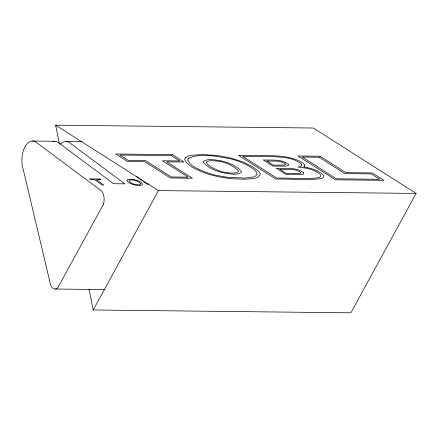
<?xml version="1.0" encoding="UTF-8"?>
<svg xmlns="http://www.w3.org/2000/svg" width="438" height="438" viewBox="0 0 438 438"><rect width="100%" height="100%" fill="white"/><g stroke="black" fill="none" stroke-linecap="round" stroke-linejoin="round"><path stroke-width="0.66" d="M93.228 309.978L158.452 190.59L416.1 193.432L350.876 312.82L93.228 309.978L89.007 289.217M59.453 143.927L55.637 125.18L313.285 128.022L416.1 193.432M32.505 141.031L54.586 141.271M65.799 141.397L81.857 141.573M148.827 184.102L146.85 184.08L136.475 176.361M55.319 289.031L104.534 289.573M55.637 125.18L158.452 190.59M60.499 144.091A19.152 10.6 -89.4 0 1 68.542 141.983L124.764 183.84L113.552 183.714L57.329 141.857A19.152 10.6 -89.4 0 0 52.927 141.551M203.506 161.365L203.456 162.383C208.417 168.422 216.476 171.181 223.862 172.994C229.474 173.629 236.301 175.66 241.36 172.43L241.338 171.384C236.197 165.4 228.236 162.487 220.725 160.751C215.206 160.16 208.455 158.08 203.506 161.365M206.539 162.044L206.495 162.865C209.457 166.807 214.379 168.778 218.781 170.689A11.853 3.208 11.4 0 0 226.78 172.66C230.514 172.807 235.064 174.061 238.321 171.751L238.305 170.924C235.173 167.037 230.35 164.885 225.827 163.029A11.996 3.247 11.4 0 0 217.839 161.102C214.187 160.97 209.698 159.695 206.539 162.044M285.368 164.064L285.242 164.71L283.731 165.093L273.224 165.11L266.742 160.987C272.819 161.529 280.26 159.788 285.368 164.064M288.434 164.485L288.237 165.537L286.003 166.101L272.934 166.111L263.233 159.941C271.527 160.461 281.557 158.638 288.434 164.485M140.571 183.883L140.165 184.502L138.95 184.803L135.008 184.447A5.431 1.692 13.2 0 1 131.964 183.407L129.549 181.781L128.909 180.812L129.933 180.051L132.84 180.013A5.081 1.582 13.2 0 1 137.039 181.129L139.333 182.432L140.571 183.883M301.694 164.902L301.514 165.613L300.32 166.407L297.895 167.004C305.516 167.88 313.756 169.035 319.86 174.116A17.52 4.741 11.4 0 1 318.574 177.609C304.815 179.64 290.766 177.669 276.931 178.14L242.74 156.393L274.423 156.744C283.643 157.226 294.068 157.883 301.399 164.124L301.694 164.902M304.744 165.454L304.514 166.336L303.715 166.873C310.438 168.137 317.462 169.873 322.784 174.406A20.652 5.59 11.4 0 1 321.262 178.523C306.31 180.834 291.013 178.584 275.962 179.137L238.557 155.342L272.901 155.72L281.305 156.24A19.354 5.24 11.4 0 1 293.34 158.704C297.293 159.985 301.415 161.387 304.366 164.458L304.744 165.454M300.698 172.501L300.484 173.207L298.771 173.64L286.655 173.656L279.729 169.249C286.534 169.955 294.916 167.825 300.698 172.501M303.78 172.944L303.452 174.039L301.054 174.647L286.452 174.658L276.312 168.208C285.297 168.887 296.28 166.643 303.78 172.944M127.086 180.034L127.113 181.042A10.917 3.394 13.2 0 0 129.719 183.166C133.371 184.962 137.68 186.112 141.726 185.181A6.592 2.048 13.2 0 0 142.569 184.442C141.671 181.6 137.948 180.779 135.413 179.898A7.364 2.294 13.2 0 0 132.435 179.35L129.27 179.268L127.086 180.034M185.411 157.592L184.622 159.366C187.502 166.292 195.852 168.844 202.126 171.931A33.562 9.083 11.4 0 0 214.899 175.917C225.28 178.458 236.005 179.262 246.665 179.093C251.078 178.512 257.385 179.317 260.073 174.981L260.057 173.722L259.351 172.293L257.927 170.7L252.978 167.015L243.117 161.989L230.864 158.041L217.122 155.506L202.914 154.581L191.422 155.238L187.699 156.202L185.411 157.592M188.384 158.342L187.683 159.936C190.382 166.336 198.113 168.712 203.938 171.581A30.414 8.229 11.4 0 0 215.507 175.189L227.421 177.313L244.798 178.069L253.651 176.914L255.354 176.202L257.04 174.351C257.04 170.716 252.885 168.959 250.426 167.004C244.201 163.122 237.265 160.571 230.185 158.753C216.952 156.426 201.108 152.736 188.384 158.342M103.395 204.354L57.909 287.607A10.047 5.563 -89.4 0 1 50.611 285.034L22.261 165.389A19.152 10.6 -89.4 0 1 35.248 141.616L101.868 191.209A10.047 5.563 -89.4 0 1 103.395 204.354M172.271 154.609L115.67 153.984L127.332 161.403L144.589 161.589L170.338 177.97L192.413 178.217L166.67 161.836L183.933 162.027L172.271 154.609M320.112 156.24L298.037 155.999L335.442 179.794L383.934 180.33L372.3 172.928L345.883 172.638L320.112 156.24M171.302 155.605L119.853 155.036L128.296 160.407L145.558 160.598L171.307 176.974L188.231 177.166L162.487 160.784L179.744 160.976L171.302 155.605M319.143 157.237L302.22 157.05L336.411 178.797L379.751 179.279L371.331 173.924L344.914 173.629L319.143 157.237M99.984 179L89.401 178.885L90.365 179.602L94.767 179.646L101.966 185.011L103.735 185.033L96.53 179.668L100.948 179.717L99.984 179"/></g></svg>
